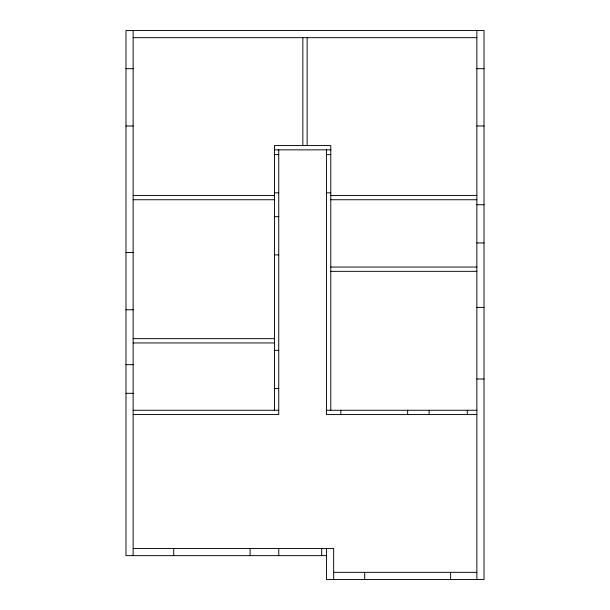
<?xml version="1.0" encoding="UTF-8"?>
<svg xmlns="http://www.w3.org/2000/svg" width="610" height="610" viewBox="0 0 610 610"><rect width="100%" height="100%" fill="white"/><g stroke="black" fill="none" stroke-linecap="round" stroke-linejoin="round"><path stroke-width="0.91" d="M133.14 37.66L476.86 37.66M125.98 68.694L133.14 68.694M476.86 68.694L484.02 68.694M125.98 125.98L133.14 125.98M476.86 125.98L484.02 125.98M274.447 149.846L330.78 149.846M274.447 154.62L278.747 154.62M326.48 154.62L330.78 154.62M274.447 192.813L278.747 192.813M326.48 192.813L330.78 192.813M133.14 195.436L274.447 195.436M330.78 195.436L476.86 195.436M133.14 199.737L274.447 199.737M330.78 199.737L476.86 199.737M476.86 204.746L484.02 204.746M274.447 216.68L278.747 216.68M476.86 242.94L484.02 242.94M125.98 252.487L133.14 252.487M274.447 254.873L278.747 254.873M330.78 267.05L476.86 267.05M330.78 271.343L476.86 271.343M476.86 307.387L484.02 307.387M125.98 309.773L133.14 309.773M133.14 338.657L274.447 338.657M133.14 342.95L274.447 342.95M274.447 350.353L278.747 350.353M125.98 364.673L133.14 364.673M476.86 378.993L484.02 378.993M274.447 388.547L278.747 388.547M125.98 393.32L133.14 393.32M133.14 410.263L278.747 410.263M326.48 410.263L476.86 410.263M133.14 414.564L278.747 414.564L278.747 149.846M476.86 414.564L326.48 414.564L326.48 149.846M133.14 548.466L333.647 548.466L333.647 579.5M326.48 555.634L125.98 555.634L125.98 30.5L484.02 30.5L484.02 579.5L326.48 579.5L326.48 548.466M333.647 572.34L476.86 572.34M476.86 30.5L476.86 579.5M467.313 410.263L467.313 414.564M450.607 572.34L450.607 579.5M429.12 410.263L429.12 414.564M407.64 410.263L407.64 414.564M364.673 572.34L364.673 579.5M340.807 410.263L340.807 414.564M330.78 410.263L330.78 145.554L274.447 145.554L274.447 410.263M321.706 548.466L321.706 555.634M307.15 37.66L307.15 145.554M302.85 37.66L302.85 145.554M278.747 548.466L278.747 555.634M250.1 548.466L250.1 555.634M173.72 548.466L173.72 555.634M133.14 30.5L133.14 555.634"/></g></svg>
